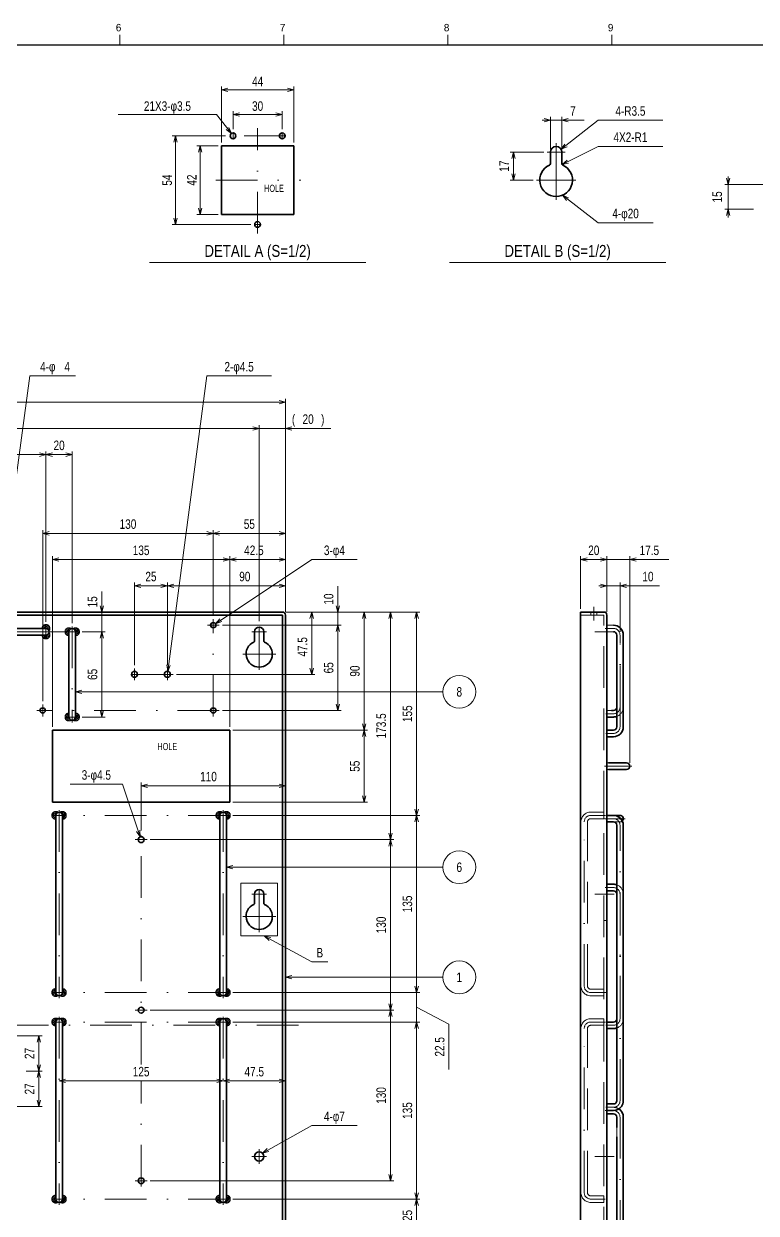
# Model space of a CAD drawing. Header units: millimetres. Extents: x 10 to 832, y 7 to 590.
# Drawn here: x 306.2 to 529.5, y 227.7 to 590.4 of the extents above; entities that cross this region are included whole.
import ezdxf
from ezdxf.enums import TextEntityAlignment as Align

# ---------------------------------------------------------------- set-up
doc = ezdxf.new("R2010")
doc.units = ezdxf.units.MM
for name, pattern in [('DASHDOT', [25.3, 12.7, -6.3, 0, -6.3]), ('DASHED', [19, 12.7, -6.3]), ('DIVIDE', [31.6, 12.7, -6.3, 0, -6.3, 0, -6.3])]:
    doc.linetypes.add(name, pattern=pattern)
for name, color, linetype in [('GR1_02', 7, 'Continuous'), ('GR1_03', 7, 'Continuous'), ('GR1_04', 7, 'Continuous'), ('GR1_13', 7, 'Continuous'), ('GR1_15', 7, 'Continuous'), ('GR1_16', 7, 'Continuous'), ('GR2_01', 7, 'Continuous'), ('図面枠B6M', 7, 'Continuous')]:
    doc.layers.add(name, color=color, linetype=linetype)
doc.styles.add('HG丸ｺﾞｼｯｸM-PRO', font='')
doc.styles.get('HG丸ｺﾞｼｯｸM-PRO').set_extended_font_data('HG丸ｺﾞｼｯｸM-PRO')
pattern_1 = [(45, (0, 0), (-0.2828427, 0.2828427), [])]

# ---------------------------------------------------------------- blocks, each defined once
blk = doc.blocks.new('BLKF023')
at = {"layer": '図面枠B6M', "color": 2, "linetype": 'Continuous', "lineweight": 25}
blk.add_line((35.5, 584), (831.5, 584), dxfattribs=at)
at = {"layer": '図面枠B6M', "color": 4, "linetype": 'Continuous', "lineweight": 13}
for p, q in [((335.5, 587), (335.5, 584)), ((385.5, 587), (385.5, 584)), ((435.5, 587), (435.5, 584)), ((485.5, 587), (485.5, 584))]:
    blk.add_line(p, q, dxfattribs=at)
at = {"layer": '図面枠B6M', "color": 4, "linetype": 'Continuous', "lineweight": 13, "style": 'HG丸ｺﾞｼｯｸM-PRO', "width": 1.003994}
for s, p in [('6', (334.29, 587.45)), ('7', (384.29, 587.45)), ('8', (434.29, 587.45)), ('9', (484.29, 587.45))]:
    blk.add_text(s, height=2.25, dxfattribs=at).set_placement(p, align=Align.BOTTOM_LEFT)
blk = doc.blocks.new('BLKF029')
at = {"layer": 'GR2_01', "color": 4, "linetype": 'DASHDOT', "lineweight": 13}
for p, q in [((377.52, 526.48), (377.52, 558.58)), ((386.08, 556.25), (368.7, 556.25)), ((370.02, 557.31), (370.02, 555.18)), ((385.02, 557.31), (385.02, 555.18)), ((364.83, 542.75), (390.66, 542.75)), ((378.58, 529.25), (376.45, 529.25))]:
    blk.add_line(p, q, dxfattribs=at)
at = {"layer": 'GR2_01', "color": 3, "linetype": 'Continuous', "lineweight": 35}
for p, q in [((366.52, 553.25), (388.52, 553.25)), ((366.52, 532.25), (366.52, 553.25)), ((388.52, 553.25), (388.52, 532.25)), ((388.52, 532.25), (366.52, 532.25))]:
    blk.add_line(p, q, dxfattribs=at)
for centre in [(370.02, 556.25), (385.02, 556.25), (377.52, 529.25)]:
    blk.add_circle(centre, 0.875, dxfattribs=at)
blk = doc.blocks.new('FXTIP_ARROW_S')
at = {"color": 0, "linetype": 'Continuous', "lineweight": -2}
for q in [(-1, 0), (-0.97, 0.26), (-0.97, -0.26)]:
    blk.add_line((0, 0), q, dxfattribs=at)
blk = doc.blocks.new('FXTIP_ARROW_E')
at = {"color": 0, "linetype": 'Continuous', "lineweight": -2}
for q in [(-1, 0), (-0.97, 0.26), (-0.97, -0.26)]:
    blk.add_line((0, 0), q, dxfattribs=at)
blk = doc.blocks.new('BLKF100')
at = {"layer": 'GR1_02', "color": 3, "linetype": 'Continuous', "lineweight": 35}
for p, q in [((174, 159.96), (174, 410.12)), ((174.92, 411.04), (385.08, 411.04)), ((174.92, 159.96), (174.92, 410.12)), ((385.08, 410.12), (174.92, 410.12)), ((385.08, 410.12), (385.08, 159.96)), ((386, 159.96), (386, 410.12)), ((385.08, 159.96), (174.92, 159.96)), ((174.92, 159.04), (385.08, 159.04))]:
    blk.add_line(p, q, dxfattribs=at)
at = {"layer": 'GR1_02', "color": 4, "linetype": 'DASHDOT', "lineweight": 13}
for p, q in [((182, 242.84), (182, 247.24)), ((378, 242.84), (378, 247.24)), ((184.2, 245.04), (179.8, 245.04)), ((380.2, 245.04), (375.8, 245.04)), ((182, 162.84), (182, 167.24)), ((378, 162.84), (378, 167.24)), ((184.2, 165.04), (179.8, 165.04)), ((380.2, 165.04), (375.8, 165.04))]:
    blk.add_line(p, q, dxfattribs=at)
at = {"layer": 'GR1_02', "color": 3, "linetype": 'Continuous', "lineweight": 35}
for centre in [(182, 245.04), (378, 245.04), (182, 165.04), (378, 165.04)]:
    blk.add_circle(centre, 1.4, dxfattribs=at)
for centre, start, end in [((174.92, 410.12), 90, 180), ((385.08, 410.12), 0, 90), ((174.92, 159.96), 180, 270), ((385.08, 159.96), 270, 0)]:
    blk.add_arc(centre, 0.92, start, end, dxfattribs=at)
blk = doc.blocks.new('BLKF102')
at = {"layer": 'GR1_02', "color": 3, "linetype": 'Continuous', "lineweight": 35}
for p, q in [((476, 159.04), (476, 411.04)), ((476, 411.04), (483.08, 411.04)), ((484, 410.12), (484, 159.96)), ((476, 159.04), (483.08, 159.04))]:
    blk.add_line(p, q, dxfattribs=at)
at = {"layer": 'GR1_02', "color": 4, "linetype": 'DASHED', "lineweight": 13}
for p, q in [((476, 410.12), (483.08, 410.12)), ((483.08, 159.96), (483.08, 410.12)), ((483.08, 317.04), (484, 317.04)), ((483.08, 295.04), (484, 295.04)), ((476, 159.96), (483.08, 159.96))]:
    blk.add_line(p, q, dxfattribs=at)
at = {"layer": 'GR1_02', "color": 4, "linetype": 'DASHDOT', "lineweight": 13}
for p, q in [((486.2, 405.04), (480.28, 405.04)), ((486.2, 325.04), (480.28, 325.04)), ((486.2, 245.04), (480.28, 245.04)), ((486.2, 165.04), (480.28, 165.04))]:
    blk.add_line(p, q, dxfattribs=at)
at = {"layer": 'GR1_02', "color": 3, "linetype": 'Continuous', "lineweight": 35}
for centre, start, end in [((483.08, 410.12), 0, 90), ((483.08, 159.96), 270, 0)]:
    blk.add_arc(centre, 0.92, start, end, dxfattribs=at)
blk = doc.blocks.new('BLKF129')
at = {"layer": 'GR1_04', "color": 4, "linetype": 'DASHED', "lineweight": 13}
for p, q in [((484, 365.04), (484.44, 365.04)), ((484.44, 363.04), (484, 363.04))]:
    blk.add_line(p, q, dxfattribs=at)
at = {"layer": 'GR1_04', "color": 3, "linetype": 'Continuous', "lineweight": 35}
for p, q in [((484.44, 365.04), (490, 365.04)), ((490, 363.04), (484.44, 363.04))]:
    blk.add_line(p, q, dxfattribs=at)
blk.add_arc((490, 364.04), 1, 270, 90, dxfattribs=at)
blk = doc.blocks.new('BLKF128')
at = {"layer": 'GR1_04', "color": 4, "linetype": 'DASHDOT', "lineweight": 13}
blk.add_line((491.6, 364.04), (483.28, 364.04), dxfattribs=at)
at = {"layer": 'GR1_04', "color": 4, "linetype": 'DASHED', "lineweight": 13}
blk.add_line((484, 365.04), (484, 363.04), dxfattribs=at)
at = {"layer": 'GR1_04', "color": 3, "linetype": 'Continuous', "lineweight": 35}
blk.add_blockref('BLKF129', (0, 0), dxfattribs=at)
blk = doc.blocks.new('BLKF144')
at = {"layer": 'GR1_04', "color": 4, "linetype": 'DASHED', "lineweight": 13}
for p, q in [((484, 407.04), (486, 407.04)), ((484, 405.04), (484, 407.04)), ((484, 405.04), (486, 405.04)), ((487, 385.21), (487, 388.04))]:
    blk.add_line(p, q, dxfattribs=at)
at = {"layer": 'GR1_04', "color": 4, "linetype": 'DASHDOT', "lineweight": 13}
for p, q in [((486, 406.04), (483.5, 406.04)), ((488, 376.04), (488, 404.04)), ((486, 374.04), (483.64, 374.04))]:
    blk.add_line(p, q, dxfattribs=at)
at = {"layer": 'GR1_04', "color": 3, "linetype": 'Continuous', "lineweight": 35}
for p, q in [((487, 388.04), (487, 404.04)), ((489, 404.04), (489, 376.04)), ((487, 376.04), (487, 385.21)), ((484, 375.04), (486, 375.04)), ((484, 373.04), (484, 375.04)), ((486, 373.04), (484, 373.04))]:
    blk.add_line(p, q, dxfattribs=at)
for centre, radius, start, end in [((486, 404.04), 3, 360, 90), ((486, 404.04), 1, 360, 90), ((486, 376.04), 3, 270, 360), ((486, 376.04), 1, 270, 360)]:
    blk.add_arc(centre, radius, start, end, dxfattribs=at)
at = {"layer": 'GR1_04', "color": 4, "linetype": 'DASHDOT', "lineweight": 13}
for centre, start, end in [((486, 404.04), 360, 90), ((486, 376.04), 270, 360)]:
    blk.add_arc(centre, 2, start, end, dxfattribs=at)
blk = doc.blocks.new('BLKF145')
at = {"layer": 'GR1_02', "color": 4, "linetype": 'DASHDOT', "lineweight": 13}
for p, q in [((378, 313.41), (378, 327.24)), ((380.2, 325.04), (375.8, 325.04)), ((373.05, 318.24), (383.08, 318.24))]:
    blk.add_line(p, q, dxfattribs=at)
at = {"layer": 'GR1_02', "color": 3, "linetype": 'Continuous', "lineweight": 35}
for p, q in [((376.6, 325.04), (376.6, 322.25)), ((379.4, 325.04), (379.4, 322.25))]:
    blk.add_line(p, q, dxfattribs=at)
for centre, radius, start, end in [((378, 325.04), 1.4, 0, 180), ((378, 318.24), 4, 114.1477, 65.8523), ((376.2, 322.25), 0.4, 294.1477, 0), ((379.8, 322.25), 0.4, 180, 245.8523)]:
    blk.add_arc(centre, radius, start, end, dxfattribs=at)
blk = doc.blocks.new('BLKF146')
at = {"layer": 'GR1_02', "color": 4, "linetype": 'DASHDOT', "lineweight": 13}
for p, q in [((378, 393.41), (378, 407.24)), ((380.2, 405.04), (375.8, 405.04)), ((373.05, 398.24), (383.08, 398.24))]:
    blk.add_line(p, q, dxfattribs=at)
at = {"layer": 'GR1_02', "color": 3, "linetype": 'Continuous', "lineweight": 35}
for p, q in [((376.6, 405.04), (376.6, 402.25)), ((379.4, 405.04), (379.4, 402.25))]:
    blk.add_line(p, q, dxfattribs=at)
for centre, radius, start, end in [((378, 405.04), 1.4, 0, 180), ((378, 398.24), 4, 114.1477, 65.8523), ((376.2, 402.25), 0.4, 294.1477, 0), ((379.8, 402.25), 0.4, 180, 245.8523)]:
    blk.add_arc(centre, radius, start, end, dxfattribs=at)
blk = doc.blocks.new('BLKF149')
at = {"layer": 'GR1_02', "color": 3, "linetype": 'Continuous', "lineweight": 35}
for p, q in [((369, 375.04), (315, 375.04)), ((315, 375.04), (315, 353.04)), ((369, 353.04), (369, 375.04)), ((369, 353.04), (315, 353.04))]:
    blk.add_line(p, q, dxfattribs=at)
blk = doc.blocks.new('BLKF150')
at = {"layer": 'GR1_04', "color": 3, "linetype": 'Continuous', "lineweight": 35}
for p, q in [((313, 406.04), (259, 406.04)), ((259, 404.04), (313, 404.04))]:
    blk.add_line(p, q, dxfattribs=at)
for centre, start, end in [((259, 405.04), 90, 270), ((313, 405.04), 270, 90)]:
    blk.add_arc(centre, 1, start, end, dxfattribs=at)
blk = doc.blocks.new('BLKF151')
at = {"layer": 'GR1_04', "color": 3, "linetype": 'Continuous', "lineweight": 35}
for p, q in [((316, 295.04), (316, 349.04)), ((318, 349.04), (318, 295.04))]:
    blk.add_line(p, q, dxfattribs=at)
for centre, start, end in [((317, 349.04), 0, 180), ((317, 295.04), 180, 0)]:
    blk.add_arc(centre, 1, start, end, dxfattribs=at)
blk = doc.blocks.new('BLKF152')
at = {"layer": 'GR1_04', "color": 3, "linetype": 'Continuous', "lineweight": 35}
for p, q in [((366, 295.04), (366, 349.04)), ((368, 349.04), (368, 295.04))]:
    blk.add_line(p, q, dxfattribs=at)
for centre, start, end in [((367, 349.04), 0, 180), ((367, 295.04), 180, 0)]:
    blk.add_arc(centre, 1, start, end, dxfattribs=at)
blk = doc.blocks.new('BLKF153')
at = {"layer": 'GR1_04', "color": 3, "linetype": 'Continuous', "lineweight": 35}
for p, q in [((316, 232.04), (316, 286.04)), ((318, 286.04), (318, 232.04))]:
    blk.add_line(p, q, dxfattribs=at)
for centre, start, end in [((317, 286.04), 0, 180), ((317, 232.04), 180, 0)]:
    blk.add_arc(centre, 1, start, end, dxfattribs=at)
blk = doc.blocks.new('BLKF154')
at = {"layer": 'GR1_04', "color": 3, "linetype": 'Continuous', "lineweight": 35}
for p, q in [((366, 232.04), (366, 286.04)), ((368, 286.04), (368, 232.04))]:
    blk.add_line(p, q, dxfattribs=at)
for centre, start, end in [((367, 286.04), 0, 180), ((367, 232.04), 180, 0)]:
    blk.add_arc(centre, 1, start, end, dxfattribs=at)
blk = doc.blocks.new('BLKF157')
at = {"layer": 'GR1_04', "color": 3, "linetype": 'Continuous', "lineweight": 35}
for p, q in [((320, 379.04), (320, 405.04)), ((322, 405.04), (322, 379.04))]:
    blk.add_line(p, q, dxfattribs=at)
for centre, start, end in [((321, 405.04), 0, 180), ((321, 379.04), 180, 0)]:
    blk.add_arc(centre, 1, start, end, dxfattribs=at)
blk = doc.blocks.new('BLKF190')
at = {"layer": 'GR1_04', "color": 3, "linetype": 'Continuous', "lineweight": 35}
for p, q in [((484, 349.04), (486, 349.04)), ((484, 347.04), (484, 349.04)), ((484, 347.04), (486, 347.04)), ((487, 262.04), (487, 346.04)), ((489, 346.04), (489, 262.04)), ((484, 259.04), (484, 261.04)), ((484, 261.04), (486, 261.04)), ((486, 259.04), (484, 259.04))]:
    blk.add_line(p, q, dxfattribs=at)
at = {"layer": 'GR1_04', "color": 4, "linetype": 'DASHDOT', "lineweight": 13}
for p, q in [((486, 348.04), (483.5, 348.04)), ((488, 262.04), (488, 346.04)), ((486, 260.04), (483.64, 260.04))]:
    blk.add_line(p, q, dxfattribs=at)
at = {"layer": 'GR1_04', "color": 3, "linetype": 'Continuous', "lineweight": 35}
for centre, radius, start, end in [((486, 346.04), 3, 360, 90), ((486, 346.04), 1, 360, 90), ((486, 262.04), 1, 270, 360), ((486, 262.04), 3, 324.4229, 360), ((486, 262.04), 3, 270, 324.4229)]:
    blk.add_arc(centre, radius, start, end, dxfattribs=at)
at = {"layer": 'GR1_04', "color": 4, "linetype": 'DASHDOT', "lineweight": 13}
for centre, start, end in [((486, 346.04), 360, 90), ((486, 262.04), 270, 360)]:
    blk.add_arc(centre, 2, start, end, dxfattribs=at)
blk = doc.blocks.new('BLKF191')
at = {"layer": 'GR1_04', "color": 4, "linetype": 'DASHED', "lineweight": 13}
for p, q in [((483.08, 287.04), (479.08, 287.04)), ((483.08, 285.04), (483.08, 287.04)), ((476.08, 284.04), (476.08, 234.04)), ((478.08, 234.04), (478.08, 284.04)), ((483.08, 285.04), (479.08, 285.04)), ((483.08, 233.04), (479.08, 233.04)), ((483.08, 231.04), (483.08, 233.04)), ((479.08, 231.04), (483.08, 231.04))]:
    blk.add_line(p, q, dxfattribs=at)
at = {"layer": 'GR1_04', "color": 4, "linetype": 'DASHDOT', "lineweight": 13}
for p, q in [((477.08, 234.04), (477.08, 284.04)), ((479.08, 286.04), (483.58, 286.04)), ((479.08, 232.04), (483.44, 232.04))]:
    blk.add_line(p, q, dxfattribs=at)
at = {"layer": 'GR1_04', "color": 4, "linetype": 'DASHED', "lineweight": 13}
for centre, radius, start, end in [((479.08, 284.04), 3, 90, 180), ((479.08, 284.04), 1, 90, 180), ((479.08, 234.04), 3, 180, 270), ((479.08, 234.04), 1, 180, 270)]:
    blk.add_arc(centre, radius, start, end, dxfattribs=at)
at = {"layer": 'GR1_04', "color": 4, "linetype": 'DASHDOT', "lineweight": 13}
for centre, start, end in [((479.08, 284.04), 90, 180), ((479.08, 234.04), 180, 270)]:
    blk.add_arc(centre, 2, start, end, dxfattribs=at)
blk = doc.blocks.new('BLKF192')
at = {"layer": 'GR1_04', "color": 4, "linetype": 'DASHED', "lineweight": 13}
for p, q in [((483.08, 350.04), (479.08, 350.04)), ((483.08, 348.04), (483.08, 350.04)), ((476.08, 347.04), (476.08, 297.04)), ((478.08, 297.04), (478.08, 347.04)), ((483.08, 348.04), (479.08, 348.04)), ((483.08, 296.04), (479.08, 296.04)), ((479.08, 294.04), (483.08, 294.04)), ((483.08, 294.04), (483.08, 296.04))]:
    blk.add_line(p, q, dxfattribs=at)
at = {"layer": 'GR1_04', "color": 4, "linetype": 'DASHDOT', "lineweight": 13}
for p, q in [((479.08, 349.04), (483.58, 349.04)), ((477.08, 297.04), (477.08, 347.04)), ((479.08, 295.04), (483.44, 295.04))]:
    blk.add_line(p, q, dxfattribs=at)
at = {"layer": 'GR1_04', "color": 4, "linetype": 'DASHED', "lineweight": 13}
for centre, radius, start, end in [((479.08, 347.04), 3, 90, 180), ((479.08, 347.04), 1, 90, 180), ((479.08, 297.04), 3, 180, 270), ((479.08, 297.04), 1, 180, 270)]:
    blk.add_arc(centre, radius, start, end, dxfattribs=at)
at = {"layer": 'GR1_04', "color": 4, "linetype": 'DASHDOT', "lineweight": 13}
for centre, start, end in [((479.08, 347.04), 90, 180), ((479.08, 297.04), 180, 270)]:
    blk.add_arc(centre, 2, start, end, dxfattribs=at)
blk = doc.blocks.new('BLKF193')
at = {"layer": 'GR1_04', "color": 4, "linetype": 'DASHDOT', "lineweight": 13}
for p, q in [((486, 327.04), (483.5, 327.04)), ((488, 287.04), (488, 325.04)), ((486, 285.04), (483.64, 285.04))]:
    blk.add_line(p, q, dxfattribs=at)
at = {"layer": 'GR1_04', "color": 3, "linetype": 'Continuous', "lineweight": 35}
for p, q in [((484, 328.04), (486, 328.04)), ((484, 326.04), (484, 328.04)), ((484, 326.04), (486, 326.04)), ((487, 287.04), (487, 325.04)), ((489, 325.04), (489, 287.04)), ((484, 284.04), (484, 286.04)), ((484, 286.04), (486, 286.04)), ((486, 284.04), (484, 284.04))]:
    blk.add_line(p, q, dxfattribs=at)
for centre, radius, start, end in [((486, 325.04), 3, 70.5288, 90), ((486, 325.04), 1, 360, 90), ((486, 287.04), 1, 270, 360), ((486, 287.04), 3, 270, 289.4712)]:
    blk.add_arc(centre, radius, start, end, dxfattribs=at)
at = {"layer": 'GR1_04', "color": 4, "linetype": 'DASHDOT', "lineweight": 13}
for centre, start, end in [((486, 325.04), 360, 90), ((486, 287.04), 270, 360)]:
    blk.add_arc(centre, 2, start, end, dxfattribs=at)
at = {"layer": 'GR1_04', "color": 4, "linetype": 'DASHED', "lineweight": 13}
for centre, start, end in [((486, 325.04), 360, 70.5288), ((486, 287.04), 289.4712, 360)]:
    blk.add_arc(centre, 3, start, end, dxfattribs=at)
blk = doc.blocks.new('BLKF194')
at = {"layer": 'GR1_04', "color": 4, "linetype": 'DASHDOT', "lineweight": 13}
for p, q in [((486, 259.04), (483.5, 259.04)), ((488, 219.04), (488, 257.04)), ((486, 217.04), (483.64, 217.04))]:
    blk.add_line(p, q, dxfattribs=at)
at = {"layer": 'GR1_04', "color": 4, "linetype": 'DASHED', "lineweight": 13}
for p, q in [((484, 260.04), (486, 260.04)), ((487, 251.04), (487, 253.87))]:
    blk.add_line(p, q, dxfattribs=at)
at = {"layer": 'GR1_04', "color": 3, "linetype": 'Continuous', "lineweight": 35}
for p, q in [((484, 258.04), (484, 260.04)), ((484, 258.04), (486, 258.04)), ((487, 253.87), (487, 257.04)), ((489, 257.04), (489, 219.04)), ((487, 219.04), (487, 251.04)), ((484, 216.04), (484, 218.04)), ((484, 218.04), (486, 218.04)), ((486, 216.04), (484, 216.04))]:
    blk.add_line(p, q, dxfattribs=at)
at = {"layer": 'GR1_04', "color": 4, "linetype": 'DASHED', "lineweight": 13}
blk.add_arc((486, 257.04), 3, 56.4427, 90, dxfattribs=at)
at = {"layer": 'GR1_04', "color": 4, "linetype": 'DASHDOT', "lineweight": 13}
for centre, start, end in [((486, 257.04), 360, 90), ((486, 219.04), 270, 360)]:
    blk.add_arc(centre, 2, start, end, dxfattribs=at)
at = {"layer": 'GR1_04', "color": 3, "linetype": 'Continuous', "lineweight": 35}
for centre, radius, start, end in [((486, 257.04), 1, 360, 90), ((486, 257.04), 3, 360, 56.4427), ((486, 219.04), 1, 270, 360), ((486, 219.04), 3, 270, 289.4712)]:
    blk.add_arc(centre, radius, start, end, dxfattribs=at)
at = {"layer": 'GR1_04', "color": 4, "linetype": 'Continuous', "lineweight": 35}
blk.add_arc((486, 219.04), 3, 289.4712, 360, dxfattribs=at)
blk = doc.blocks.new('BLKF197')
at = {"layer": 'GR1_04', "color": 3, "linetype": 'Continuous', "lineweight": 35}
for p, q in [((484, 349.04), (488, 349.04)), ((486, 347.04), (484, 347.04))]:
    blk.add_line(p, q, dxfattribs=at)
at = {"layer": 'GR1_04', "color": 4, "linetype": 'DASHED', "lineweight": 13}
blk.add_line((488, 347.04), (486, 347.04), dxfattribs=at)
at = {"layer": 'GR1_04', "color": 3, "linetype": 'Continuous', "lineweight": 35}
blk.add_arc((488, 348.04), 1, 315.0001, 90, dxfattribs=at)
at = {"layer": 'GR1_04', "color": 4, "linetype": 'DASHED', "lineweight": 13}
blk.add_arc((488, 348.04), 1, 270, 315.0001, dxfattribs=at)
blk = doc.blocks.new('BLKF196')
at = {"layer": 'GR1_04', "color": 4, "linetype": 'DASHED', "lineweight": 13}
blk.add_line((484, 349.04), (484, 347.04), dxfattribs=at)
at = {"layer": 'GR1_04', "color": 4, "linetype": 'DASHDOT', "lineweight": 13}
blk.add_line((489.6, 348.04), (483.28, 348.04), dxfattribs=at)
at = {"layer": 'GR1_04', "color": 3, "linetype": 'Continuous', "lineweight": 35}
blk.add_blockref('BLKF197', (0, 0), dxfattribs=at)
blk = doc.blocks.new('BLKF198')
at = {"layer": 'GR1_04', "color": 4, "linetype": 'DASHED', "lineweight": 13}
for p, q in [((484, 407.04), (486, 407.04)), ((484, 405.04), (484, 407.04)), ((484, 405.04), (486, 405.04)), ((484, 381.04), (485.44, 381.04))]:
    blk.add_line(p, q, dxfattribs=at)
at = {"layer": 'GR1_04', "color": 4, "linetype": 'DASHDOT', "lineweight": 13}
for p, q in [((486, 406.04), (483.5, 406.04)), ((488, 382.04), (488, 404.04)), ((486, 380.04), (483.64, 380.04))]:
    blk.add_line(p, q, dxfattribs=at)
at = {"layer": 'GR1_04', "color": 3, "linetype": 'Continuous', "lineweight": 35}
for p, q in [((487, 382.04), (487, 404.04)), ((489, 404.04), (489, 382.04)), ((484, 379.04), (484, 381.04)), ((485.44, 381.04), (486, 381.04)), ((486, 379.04), (484, 379.04))]:
    blk.add_line(p, q, dxfattribs=at)
for centre, radius, start, end in [((486, 404.04), 3, 360, 90), ((486, 404.04), 1, 360, 90), ((486, 382.04), 1, 270, 360), ((486, 382.04), 3, 270, 289.4712)]:
    blk.add_arc(centre, radius, start, end, dxfattribs=at)
at = {"layer": 'GR1_04', "color": 4, "linetype": 'DASHDOT', "lineweight": 13}
for centre, start, end in [((486, 404.04), 360, 90), ((486, 382.04), 270, 360)]:
    blk.add_arc(centre, 2, start, end, dxfattribs=at)
at = {"layer": 'GR1_04', "color": 4, "linetype": 'DASHED', "lineweight": 13}
blk.add_arc((486, 382.04), 3, 289.4712, 360, dxfattribs=at)

msp = doc.modelspace()

# ---------------------------------------------------------------- hatches: boundary and pattern name
at = {"layer": 'GR1_13', "linetype": 'DIVIDE', "lineweight": 13}
h = msp.add_hatch(dxfattribs=at)
h.set_pattern_fill('_USER', color=4, scale=0.4, angle=45, style=0, pattern_type=0)
h.set_pattern_definition(pattern_1)
edge = h.paths.add_edge_path(flags=0)
edge.add_arc((313, 406.04), 1.2, 323.1301, 540)
edge.add_line((311.8, 406.04), (313, 406.04))
edge.add_arc((313, 405.04), 1, 16.2602, 90, ccw=False)
edge = h.paths.add_edge_path(flags=0)
edge.add_arc((313, 404.04), 1.2, -180, 36.8699, ccw=False)
edge.add_line((311.8, 404.04), (313, 404.04))
edge.add_arc((313, 405.04), 1, 270, 343.7398)
h = msp.add_hatch(dxfattribs=at)
h.set_pattern_fill('_USER', color=4, scale=0.4, angle=45, style=0, pattern_type=0)
h.set_pattern_definition(pattern_1)
edge = h.paths.add_edge_path(flags=0)
edge.add_arc((320, 405.04), 1.2, 53.1301, 270)
edge.add_line((320, 403.84), (320, 405.04))
edge.add_arc((321, 405.04), 1, 106.2602, 180, ccw=False)
edge = h.paths.add_edge_path(flags=0)
edge.add_arc((322, 405.04), 1.2, -90, 126.8699, ccw=False)
edge.add_line((322, 403.84), (322, 405.04))
edge.add_arc((321, 405.04), 1, 360, 433.7398)
h = msp.add_hatch(dxfattribs=at)
h.set_pattern_fill('_USER', color=4, scale=0.4, angle=45, style=0, pattern_type=0)
h.set_pattern_definition(pattern_1)
edge = h.paths.add_edge_path(flags=0)
edge.add_arc((322, 379.04), 1.2, 233.1301, 450)
edge.add_line((322, 380.24), (322, 379.04))
edge.add_arc((321, 379.04), 1, -73.7398, 0, ccw=False)
edge = h.paths.add_edge_path(flags=0)
edge.add_arc((320, 379.04), 1.2, 90, 306.8699, ccw=False)
edge.add_line((320, 380.24), (320, 379.04))
edge.add_arc((321, 379.04), 1, 180, 253.7398)
h = msp.add_hatch(dxfattribs=at)
h.set_pattern_fill('_USER', color=4, scale=0.4, angle=45, style=0, pattern_type=0)
h.set_pattern_definition(pattern_1)
edge = h.paths.add_edge_path(flags=0)
edge.add_arc((316, 349.04), 1.2, 53.1301, 270)
edge.add_line((316, 347.84), (316, 349.04))
edge.add_arc((317, 349.04), 1, 106.2602, 180, ccw=False)
edge = h.paths.add_edge_path(flags=0)
edge.add_arc((318, 349.04), 1.2, -90, 126.8699, ccw=False)
edge.add_line((318, 347.84), (318, 349.04))
edge.add_arc((317, 349.04), 1, 360, 433.7398)
h = msp.add_hatch(dxfattribs=at)
h.set_pattern_fill('_USER', color=4, scale=0.4, angle=45, style=0, pattern_type=0)
h.set_pattern_definition(pattern_1)
edge = h.paths.add_edge_path(flags=0)
edge.add_arc((366, 349.04), 1.2, 53.1301, 270)
edge.add_line((366, 347.84), (366, 349.04))
edge.add_arc((367, 349.04), 1, 106.2602, 180, ccw=False)
edge = h.paths.add_edge_path(flags=0)
edge.add_arc((368, 349.04), 1.2, -90, 126.8699, ccw=False)
edge.add_line((368, 347.84), (368, 349.04))
edge.add_arc((367, 349.04), 1, 360, 433.7398)
h = msp.add_hatch(dxfattribs=at)
h.set_pattern_fill('_USER', color=4, scale=0.4, angle=45, style=0, pattern_type=0)
h.set_pattern_definition(pattern_1)
edge = h.paths.add_edge_path(flags=0)
edge.add_arc((318, 295.04), 1.2, 233.1301, 450)
edge.add_line((318, 296.24), (318, 295.04))
edge.add_arc((317, 295.04), 1, -73.7398, 0, ccw=False)
edge = h.paths.add_edge_path(flags=0)
edge.add_arc((316, 295.04), 1.2, 90, 306.8699, ccw=False)
edge.add_line((316, 296.24), (316, 295.04))
edge.add_arc((317, 295.04), 1, 180, 253.7398)
h = msp.add_hatch(dxfattribs=at)
h.set_pattern_fill('_USER', color=4, scale=0.4, angle=45, style=0, pattern_type=0)
h.set_pattern_definition(pattern_1)
edge = h.paths.add_edge_path(flags=0)
edge.add_arc((368, 295.04), 1.2, 233.1301, 450)
edge.add_line((368, 296.24), (368, 295.04))
edge.add_arc((367, 295.04), 1, -73.7398, 0, ccw=False)
edge = h.paths.add_edge_path(flags=0)
edge.add_arc((366, 295.04), 1.2, 90, 306.8699, ccw=False)
edge.add_line((366, 296.24), (366, 295.04))
edge.add_arc((367, 295.04), 1, 180, 253.7398)
h = msp.add_hatch(dxfattribs=at)
h.set_pattern_fill('_USER', color=4, scale=0.4, angle=45, style=0, pattern_type=0)
h.set_pattern_definition(pattern_1)
edge = h.paths.add_edge_path(flags=0)
edge.add_arc((316, 286.04), 1.2, 53.1301, 270)
edge.add_line((316, 284.84), (316, 286.04))
edge.add_arc((317, 286.04), 1, 106.2602, 180, ccw=False)
edge = h.paths.add_edge_path(flags=0)
edge.add_arc((318, 286.04), 1.2, -90, 126.8699, ccw=False)
edge.add_line((318, 284.84), (318, 286.04))
edge.add_arc((317, 286.04), 1, 360, 433.7398)
h = msp.add_hatch(dxfattribs=at)
h.set_pattern_fill('_USER', color=4, scale=0.4, angle=45, style=0, pattern_type=0)
h.set_pattern_definition(pattern_1)
edge = h.paths.add_edge_path(flags=0)
edge.add_arc((366, 286.04), 1.2, 53.1301, 270)
edge.add_line((366, 284.84), (366, 286.04))
edge.add_arc((367, 286.04), 1, 106.2602, 180, ccw=False)
edge = h.paths.add_edge_path(flags=0)
edge.add_arc((368, 286.04), 1.2, -90, 126.8699, ccw=False)
edge.add_line((368, 284.84), (368, 286.04))
edge.add_arc((367, 286.04), 1, 360, 433.7398)
h = msp.add_hatch(dxfattribs=at)
h.set_pattern_fill('_USER', color=4, scale=0.4, angle=45, style=0, pattern_type=0)
h.set_pattern_definition(pattern_1)
edge = h.paths.add_edge_path(flags=0)
edge.add_arc((318, 232.04), 1.2, 233.1301, 450)
edge.add_line((318, 233.24), (318, 232.04))
edge.add_arc((317, 232.04), 1, -73.7398, 0, ccw=False)
edge = h.paths.add_edge_path(flags=0)
edge.add_arc((316, 232.04), 1.2, 90, 306.8699, ccw=False)
edge.add_line((316, 233.24), (316, 232.04))
edge.add_arc((317, 232.04), 1, 180, 253.7398)
h = msp.add_hatch(dxfattribs=at)
h.set_pattern_fill('_USER', color=4, scale=0.4, angle=45, style=0, pattern_type=0)
h.set_pattern_definition(pattern_1)
edge = h.paths.add_edge_path(flags=0)
edge.add_arc((368, 232.04), 1.2, 233.1301, 450)
edge.add_line((368, 233.24), (368, 232.04))
edge.add_arc((367, 232.04), 1, -73.7398, 0, ccw=False)
edge = h.paths.add_edge_path(flags=0)
edge.add_arc((366, 232.04), 1.2, 90, 306.8699, ccw=False)
edge.add_line((366, 233.24), (366, 232.04))
edge.add_arc((367, 232.04), 1, 180, 253.7398)

# ---------------------------------------------------------------- linework, layer by layer
at = {"layer": 'GR1_02', "color": 4, "linetype": 'DASHED', "lineweight": 13}
for p, q in [((479.1, 411.04), (479.1, 410.12)), ((480.9, 411.04), (480.9, 410.12))]:
    msp.add_line(p, q, dxfattribs=at)
at = {"layer": 'GR1_02', "color": 4, "linetype": 'DASHDOT', "lineweight": 13}
for p, q in [((480, 408.5), (480, 412.66)), ((365.8, 407.04), (362.2, 407.04)), ((364, 379.24), (364, 408.84)), ((351.8, 392.04), (338.2, 392.04)), ((340, 390.24), (340, 393.84)), ((350, 390.24), (350, 393.84)), ((365.8, 381.04), (310.2, 381.04)), ((312, 379.24), (312, 382.84)), ((343.8, 341.64), (340.2, 341.64)), ((342, 273.08), (342, 343.44)), ((343.8, 289.64), (340.2, 289.64)), ((390, 285.04), (170, 285.04)), ((390, 285.04), (170, 285.04)), ((342, 235.84), (342, 268.08)), ((343.8, 237.64), (340.2, 237.64))]:
    msp.add_line(p, q, dxfattribs=at)
at = {"layer": 'GR1_02', "color": 3, "linetype": 'Continuous', "lineweight": 35}
for centre, radius in [((364, 407.04), 0.8), ((340, 392.04), 0.9), ((350, 392.04), 0.9), ((312, 381.04), 0.8), ((364, 381.04), 0.8), ((342, 341.64), 0.9), ((342, 289.64), 0.9), ((342, 237.64), 0.9)]:
    msp.add_circle(centre, radius, dxfattribs=at)
at = {"layer": 'GR1_03', "color": 4, "linetype": 'DASHED', "lineweight": 13}
msp.add_line((484, 340.02), (484, 340.45), dxfattribs=at)
at = {"layer": 'GR1_04', "color": 4, "linetype": 'DASHDOT', "lineweight": 13}
for p, q in [((313, 403.04), (313, 407.04)), ((321, 406.64), (321, 377.34)), ((314.7, 405.04), (257.3, 405.04)), ((323, 405.04), (319, 405.04)), ((323, 379.04), (319, 379.04)), ((319, 349.04), (315, 349.04)), ((317, 350.64), (317, 293.34)), ((369, 349.04), (365, 349.04)), ((367, 350.64), (367, 293.34)), ((319, 295.04), (315, 295.04)), ((369, 295.04), (365, 295.04)), ((317, 287.64), (317, 230.34)), ((367, 287.64), (367, 230.34)), ((319, 286.04), (315, 286.04)), ((369, 286.04), (365, 286.04)), ((319, 232.04), (315, 232.04)), ((369, 232.04), (365, 232.04))]:
    msp.add_line(p, q, dxfattribs=at)
at = {"layer": 'GR1_13', "color": 4, "linetype": 'DIVIDE', "lineweight": 13}
for centre, start, end in [((313, 406.04), 323.1301, 180), ((320, 405.04), 53.1301, 270), ((322, 405.04), 270, 126.8699), ((313, 404.04), 180, 36.8699), ((320, 379.04), 90, 306.8699), ((322, 379.04), 233.1301, 90), ((316, 349.04), 53.1301, 270), ((318, 349.04), 270, 126.8699), ((366, 349.04), 53.1301, 270), ((368, 349.04), 270, 126.8699), ((316, 295.04), 90, 306.8699), ((318, 295.04), 233.1301, 90), ((366, 295.04), 90, 306.8699), ((368, 295.04), 233.1301, 90), ((316, 286.04), 53.1301, 270), ((318, 286.04), 270, 126.8699), ((366, 286.04), 53.1301, 270), ((368, 286.04), 270, 126.8699), ((316, 232.04), 90, 306.8699), ((318, 232.04), 233.1301, 90), ((366, 232.04), 90, 306.8699), ((368, 232.04), 233.1301, 90)]:
    msp.add_arc(centre, 1.2, start, end, dxfattribs=at)
at = {"layer": 'GR1_15', "color": 4, "linetype": 'Continuous', "lineweight": 13}
for p, q in [((322, 386.71), (434, 386.71)), ((368, 333.23), (434, 333.23)), ((386, 299.68), (434, 299.68))]:
    msp.add_line(p, q, dxfattribs=at)
for centre in [(439, 386.71), (439, 333.23), (439, 299.68)]:
    msp.add_circle(centre, 5, dxfattribs=at)
at = {"layer": 'GR1_16', "color": 4, "linetype": 'Continuous', "lineweight": 13}
for p, q in [((297.11, 401.83), (308.11, 483.04)), ((308.11, 483.04), (321.95, 483.04)), ((350.14, 392.93), (361.99, 483.02)), ((361.99, 483.02), (381.75, 483.02)), ((386, 411.12), (386, 476.04)), ((174, 475.04), (386, 475.04)), ((378, 408.24), (378, 468.04)), ((386, 411.12), (386, 468.04)), ((182, 467.04), (378, 467.04)), ((378, 467.04), (386, 467.04)), ((386, 467.04), (399.84, 467.04)), ((259, 459.04), (313, 459.04)), ((313, 408.04), (313, 460.04)), ((313, 459.04), (321, 459.04)), ((321, 407.64), (321, 460.04)), ((312, 383.84), (312, 436.04)), ((364, 409.84), (364, 436.04)), ((386, 411.12), (386, 436.04)), ((312, 435.04), (364, 435.04)), ((364, 435.04), (386, 435.04)), ((315, 376.04), (315, 428.04)), ((369, 376.04), (369, 428.04)), ((386, 411.12), (386, 428.04)), ((476, 412.04), (476, 428.04)), ((484, 411.12), (484, 428.04)), ((484, 411.12), (484, 428.04)), ((491, 365.04), (491, 428.04)), ((315, 427.04), (369, 427.04)), ((364.67, 407.48), (394, 427.04)), ((369, 427.04), (386, 427.04)), ((394, 427.04), (407.84, 427.04)), ((476, 427.04), (484, 427.04)), ((481.5, 427.04), (484, 427.04)), ((484, 427.04), (491, 427.04)), ((491, 427.04), (502.88, 427.04)), ((330, 411.04), (330, 417.29)), ((340, 394.84), (340, 420.04)), ((340, 419.04), (350, 419.04)), ((350, 394.84), (350, 420.04)), ((350, 419.04), (386, 419.04)), ((386, 411.12), (386, 420.04)), ((402, 411.04), (402, 418.96)), ((481.5, 419.04), (484, 419.04)), ((484, 411.12), (484, 420.04)), ((484, 419.04), (488, 419.04)), ((488, 405.04), (488, 420.04)), ((488, 419.04), (500.07, 419.04)), ((330, 405.04), (330, 411.04)), ((386.08, 411.04), (411, 411.04)), ((386.08, 411.04), (403, 411.04)), ((386.08, 411.04), (395, 411.04)), ((386.08, 411.04), (427, 411.04)), ((386.08, 411.04), (419, 411.04)), ((394, 392.04), (394, 411.04)), ((402, 407.04), (402, 411.04)), ((410, 375.04), (410, 411.04)), ((418, 341.64), (418, 411.04)), ((426, 349.04), (426, 411.04)), ((366.8, 407.04), (403, 407.04)), ((402, 381.04), (402, 407.04)), ((324, 405.04), (331, 405.04)), ((330, 379.04), (330, 405.04)), ((352.8, 392.04), (395, 392.04)), ((366.8, 381.04), (403, 381.04)), ((324, 379.04), (331, 379.04)), ((370, 375.04), (411, 375.04)), ((410, 353.04), (410, 375.04)), ((336.33, 358.54), (320.36, 358.54)), ((341.71, 342.49), (336.33, 358.54)), ((342, 344.44), (342, 359.04)), ((342, 358.04), (386, 358.04)), ((370, 353.04), (411, 353.04)), ((370, 349.04), (427, 349.04)), ((426, 295.04), (426, 349.04)), ((344.8, 341.64), (419, 341.64)), ((418, 289.64), (418, 341.64)), ((383.6, 328.34), (372.4, 328.34)), ((372.4, 328.34), (372.4, 312.34)), ((383.6, 312.34), (383.6, 328.34)), ((372.4, 312.34), (383.6, 312.34)), ((379.57, 312.24), (394, 304.34)), ((394, 304.34), (398.96, 304.34)), ((426, 295.04), (426, 297.54)), ((370, 295.04), (427, 295.04)), ((426, 286.04), (426, 295.04)), ((426, 290.54), (435.85, 285.4)), ((344.8, 289.64), (419, 289.64)), ((418, 237.64), (418, 289.64)), ((370, 286.04), (427, 286.04)), ((426, 283.54), (426, 286.04)), ((426, 232.04), (426, 286.04)), ((435.85, 285.4), (435.85, 271.56)), ((296.5, 281.84), (311.8, 281.84)), ((310.8, 271.04), (310.8, 281.84)), ((307, 271.04), (311.8, 271.04)), ((310.8, 260.24), (310.8, 271.04)), ((317, 268.08), (367, 268.08)), ((367, 268.08), (386, 268.08)), ((303.3, 260.24), (311.8, 260.24)), ((379, 246.02), (394, 254.44)), ((394, 254.44), (407.84, 254.44)), ((344.8, 237.64), (419, 237.64)), ((370, 232.04), (427, 232.04)), ((426, 222.04), (426, 232.04))]:
    msp.add_line(p, q, dxfattribs=at)
at = {"layer": 'GR1_16', "color": 4, "linetype": 'DASHDOT', "lineweight": 13}
for p, q in [((323, 405.04), (257.3, 405.04)), ((369, 349.04), (315, 349.04)), ((369, 295.04), (315, 295.04)), ((369, 286.04), (315, 286.04)), ((369, 232.04), (315, 232.04))]:
    msp.add_line(p, q, dxfattribs=at)
at = {"layer": 'GR2_01', "color": 4, "linetype": 'Continuous', "lineweight": 13}
for p, q in [((366.52, 554.25), (366.52, 571.25)), ((366.52, 570.25), (388.52, 570.25)), ((388.52, 554.25), (388.52, 571.25)), ((365.02, 562.75), (335.02, 562.75)), ((369.55, 556.99), (365.02, 562.75)), ((370.02, 558.31), (370.02, 563.75)), ((370.02, 562.75), (385.02, 562.75)), ((385.02, 558.31), (385.02, 563.75)), ((464.27, 561), (466.77, 561)), ((466.77, 552.25), (466.77, 562)), ((466.77, 561), (470.27, 561)), ((470.02, 552.15), (481.29, 561)), ((470.27, 552.25), (470.27, 562)), ((470.27, 561), (477.03, 561)), ((481.29, 561), (501.05, 561)), ((367.7, 556.25), (351.52, 556.25)), ((352.52, 529.25), (352.52, 556.25)), ((365.52, 553.25), (359.02, 553.25)), ((360.02, 532.25), (360.02, 553.25)), ((470.34, 547.51), (481.29, 553)), ((481.29, 553), (501.05, 553)), ((464.77, 551.25), (454.52, 551.25)), ((455.52, 542.75), (455.52, 551.25)), ((461.52, 542.75), (454.52, 542.75)), ((532.44, 541.38), (519.94, 541.38)), ((520.94, 541.38), (520.94, 543.88)), ((520.94, 533.88), (520.94, 541.38)), ((470.49, 538.16), (481.29, 529.75)), ((528.69, 533.88), (519.94, 533.88)), ((520.94, 531.38), (520.94, 533.88)), ((365.52, 532.25), (359.02, 532.25)), ((481.29, 529.75), (498.09, 529.75)), ((375.45, 529.25), (351.52, 529.25)), ((344.52, 517.66), (410.52, 517.66)), ((435.98, 517.66), (501.98, 517.66))]:
    msp.add_line(p, q, dxfattribs=at)
at = {"layer": 'GR2_01', "color": 4, "linetype": 'DASHDOT', "lineweight": 13}
for p, q in [((468.52, 548.5), (468.52, 554)), ((471.27, 551.25), (465.77, 551.25)), ((468.52, 536.75), (468.52, 548.75)), ((474.52, 542.75), (462.52, 542.75))]:
    msp.add_line(p, q, dxfattribs=at)
at = {"layer": 'GR2_01', "color": 3, "linetype": 'Continuous', "lineweight": 35}
for p, q in [((466.77, 551.25), (466.77, 547.77)), ((470.27, 551.25), (470.27, 547.77))]:
    msp.add_line(p, q, dxfattribs=at)
for centre, radius, start, end in [((468.52, 551.25), 1.75, 0, 180), ((466.27, 547.77), 0.5, 294.1477, 0), ((470.77, 547.77), 0.5, 180, 245.8523), ((468.52, 542.75), 5, 114.1477, 65.8523)]:
    msp.add_arc(centre, radius, start, end, dxfattribs=at)

# ---------------------------------------------------------------- block references
at = {"layer": 'GR1_02', "color": 3, "linetype": 'Continuous', "lineweight": 35}
for name in ['BLKF100', 'BLKF146', 'BLKF149', 'BLKF145']:
    msp.add_blockref(name, (0, 0), dxfattribs=at)
at = {"layer": 'GR1_02', "color": 4, "linetype": 'Continuous', "lineweight": 13}
msp.add_blockref('BLKF102', (0, 0), dxfattribs=at)
at = {"layer": 'GR1_04', "color": 3, "linetype": 'Continuous', "lineweight": 35}
for name in ['BLKF144', 'BLKF150', 'BLKF157', 'BLKF151', 'BLKF152', 'BLKF190', 'BLKF193', 'BLKF153', 'BLKF154', 'BLKF194']:
    msp.add_blockref(name, (0, 0), dxfattribs=at)
at = {"layer": 'GR1_04', "color": 4, "linetype": 'Continuous', "lineweight": 13}
msp.add_blockref('BLKF198', (0, 0), dxfattribs=at)
at = {"layer": 'GR1_04', "color": 4, "linetype": 'DASHED', "lineweight": 13}
for name in ['BLKF128', 'BLKF192', 'BLKF196', 'BLKF191']:
    msp.add_blockref(name, (0, 0), dxfattribs=at)
at = {"layer": 'GR1_15', "color": 4, "linetype": 'Continuous', "lineweight": 13, "xscale": 2, "yscale": 2, "rotation": 180}
for p in [(322, 386.71), (368, 333.23), (386, 299.68)]:
    msp.add_blockref('FXTIP_ARROW_S', p, dxfattribs=at)
at = {"layer": 'GR1_16', "color": 4, "linetype": 'Continuous', "lineweight": 13, "xscale": 2, "yscale": 2}
for name, p, rotation in [('FXTIP_ARROW_E', (386, 475.04), 360), ('FXTIP_ARROW_E', (378, 467.04), 360), ('FXTIP_ARROW_S', (386, 467.04), 180), ('FXTIP_ARROW_E', (313, 459.04), 360), ('FXTIP_ARROW_S', (313, 459.04), 180), ('FXTIP_ARROW_E', (321, 459.04), 360), ('FXTIP_ARROW_S', (312, 435.04), 180), ('FXTIP_ARROW_E', (364, 435.04), 360), ('FXTIP_ARROW_S', (364, 435.04), 180), ('FXTIP_ARROW_E', (386, 435.04), 360), ('FXTIP_ARROW_S', (315, 427.04), 180), ('FXTIP_ARROW_E', (369, 427.04), 360), ('FXTIP_ARROW_S', (369, 427.04), 180), ('FXTIP_ARROW_E', (386, 427.04), 360), ('FXTIP_ARROW_S', (476, 427.04), 180), ('FXTIP_ARROW_E', (484, 427.04), 360), ('FXTIP_ARROW_E', (484, 427.04), 360), ('FXTIP_ARROW_S', (491, 427.04), 180), ('FXTIP_ARROW_S', (340, 419.04), 180), ('FXTIP_ARROW_E', (350, 419.04), 360), ('FXTIP_ARROW_S', (350, 419.04), 180), ('FXTIP_ARROW_E', (386, 419.04), 360), ('FXTIP_ARROW_E', (484, 419.04), 360), ('FXTIP_ARROW_S', (488, 419.04), 180), ('FXTIP_ARROW_S', (330, 411.04), 270), ('FXTIP_ARROW_E', (394, 411.04), 90), ('FXTIP_ARROW_S', (402, 411.04), 270), ('FXTIP_ARROW_E', (410, 411.04), 90), ('FXTIP_ARROW_E', (418, 411.04), 90), ('FXTIP_ARROW_E', (426, 411.04), 90), ('FXTIP_ARROW_S', (364.67, 407.48), 213.6964432158886), ('FXTIP_ARROW_E', (402, 407.04), 90), ('FXTIP_ARROW_E', (330, 405.04), 90), ('FXTIP_ARROW_S', (350.14, 392.93), 262.5074122557176), ('FXTIP_ARROW_S', (394, 392.04), 270), ('FXTIP_ARROW_S', (330, 379.04), 270), ('FXTIP_ARROW_S', (402, 381.04), 270), ('FXTIP_ARROW_S', (410, 375.04), 270), ('FXTIP_ARROW_E', (410, 375.04), 90), ('FXTIP_ARROW_S', (342, 358.04), 180), ('FXTIP_ARROW_E', (386, 358.04), 360), ('FXTIP_ARROW_S', (410, 353.04), 270), ('FXTIP_ARROW_S', (426, 349.04), 270), ('FXTIP_ARROW_E', (426, 349.04), 90), ('FXTIP_ARROW_S', (341.71, 342.49), 288.5408341122975), ('FXTIP_ARROW_S', (418, 341.64), 270), ('FXTIP_ARROW_E', (418, 341.64), 90), ('FXTIP_ARROW_S', (379.57, 312.24), 151.2973296317834), ('FXTIP_ARROW_S', (426, 295.04), 270), ('FXTIP_ARROW_S', (426, 295.04), 270), ('FXTIP_ARROW_S', (418, 289.64), 270), ('FXTIP_ARROW_E', (418, 289.64), 90), ('FXTIP_ARROW_E', (426, 286.04), 90), ('FXTIP_ARROW_E', (426, 286.04), 90), ('FXTIP_ARROW_E', (310.8, 281.84), 90), ('FXTIP_ARROW_S', (310.8, 271.04), 270), ('FXTIP_ARROW_E', (310.8, 271.04), 90), ('FXTIP_ARROW_S', (317, 268.08), 180), ('FXTIP_ARROW_E', (367, 268.08), 360), ('FXTIP_ARROW_S', (367, 268.08), 180), ('FXTIP_ARROW_E', (386, 268.08), 360), ('FXTIP_ARROW_S', (310.8, 260.24), 270), ('FXTIP_ARROW_S', (379, 246.02), 209.2943907105229), ('FXTIP_ARROW_S', (418, 237.64), 270), ('FXTIP_ARROW_S', (426, 232.04), 270), ('FXTIP_ARROW_E', (426, 232.04), 90)]:
    msp.add_blockref(name, p, dxfattribs=dict(at, rotation=rotation))
at = {"layer": 'GR2_01', "color": 4, "linetype": 'Continuous', "lineweight": 13, "xscale": 2, "yscale": 2}
for name, p, rotation in [('FXTIP_ARROW_S', (366.52, 570.25), 180), ('FXTIP_ARROW_E', (388.52, 570.25), 360), ('FXTIP_ARROW_S', (370.02, 562.75), 180), ('FXTIP_ARROW_E', (385.02, 562.75), 360), ('FXTIP_ARROW_S', (369.55, 556.99), 308.2316373498689), ('FXTIP_ARROW_E', (466.77, 561), 360), ('FXTIP_ARROW_S', (470.27, 561), 180), ('FXTIP_ARROW_E', (352.52, 556.25), 90), ('FXTIP_ARROW_E', (360.02, 553.25), 90), ('FXTIP_ARROW_S', (470.02, 552.15), 218.1458984968312), ('FXTIP_ARROW_E', (455.52, 551.25), 90), ('FXTIP_ARROW_S', (470.34, 547.51), 206.6056970618407), ('FXTIP_ARROW_S', (455.52, 542.75), 270), ('FXTIP_ARROW_S', (520.94, 541.38), 270), ('FXTIP_ARROW_S', (470.49, 538.16), 142.094465720618), ('FXTIP_ARROW_S', (360.02, 532.25), 270), ('FXTIP_ARROW_E', (520.94, 533.88), 90), ('FXTIP_ARROW_S', (352.52, 529.25), 270)]:
    msp.add_blockref(name, p, dxfattribs=dict(at, rotation=rotation))
at = {"layer": 'GR2_01', "color": 3, "linetype": 'Continuous', "lineweight": 35}
msp.add_blockref('BLKF029', (0, 0), dxfattribs=at)
at = {"layer": '図面枠B6M', "color": 4, "linetype": 'Continuous', "lineweight": 13}
msp.add_blockref('BLKF023', (0, 0), dxfattribs=at)

# ---------------------------------------------------------------- texts
at = {"layer": 'GR1_15', "color": 3, "linetype": 'Continuous', "lineweight": 35, "style": 'HG丸ｺﾞｼｯｸM-PRO', "width": 0.784542}
for s, p in [('8', (439, 386.71)), ('6', (439, 333.23)), ('1', (439, 299.68))]:
    msp.add_text(s, height=2.91, rotation=0, dxfattribs=at).set_placement(p, align=Align.MIDDLE_CENTER)
at = {"layer": 'GR1_16', "color": 3, "linetype": 'Continuous', "lineweight": 35, "style": 'HG丸ｺﾞｼｯｸM-PRO'}
for s, height, width, p in [('4-φ', 2.909, 0.782604, (313.55, 483.54)), ('4', 2.91, 0.784542, (319.47, 483.54)), ('2-φ4.5', 2.909, 0.783565, (371.87, 483.52)), ('3-φ4', 2.909, 0.783086, (400.92, 427.54)), ('17.5', 2.909, 0.784749, (496.94, 427.54)), ('10', 2.909, 0.784542, (496.52, 419.54)), ('3-φ4.5', 2.909, 0.783565, (328.35, 359.04)), ('B', 2.91, 0.78204, (396.48, 304.84)), ('4-φ7', 2.909, 0.783086, (400.92, 254.94))]:
    msp.add_text(s, height=height, dxfattribs=dict(at, width=width)).set_placement(p, align=Align.BOTTOM_CENTER)
for s, height, rotation, width, p in [('(', 2.91, 0, 0.781868, (388.48, 467.54)), ('20', 2.909, 0, 0.784542, (392.92, 467.54)), (')', 2.91, 0, 0.781868, (397.36, 467.54)), ('20', 2.909, 0, 0.784542, (317, 459.54)), ('130', 2.909, 0, 0.784542, (338, 435.54)), ('55', 2.909, 0, 0.784542, (375, 435.54)), ('135', 2.909, 0, 0.784542, (342, 427.54)), ('42.5', 2.909, 0, 0.784749, (376.39, 427.54)), ('20', 2.909, 0, 0.784542, (480, 427.54)), ('25', 2.909, 0, 0.784542, (345, 419.54)), ('90', 2.909, 0, 0.784542, (373.62, 419.54)), ('15', 2.909, 90, 0.784542, (329.5, 414.16)), ('10', 2.909, 90, 0.784542, (401.5, 415)), ('47.5', 2.909, 90, 0.784749, (393.5, 400.43)), ('65', 2.909, 90, 0.784542, (401.5, 394.04)), ('65', 2.909, 90, 0.784542, (329.5, 392.04)), ('90', 2.909, 90, 0.784542, (409.5, 393.04)), ('155', 2.909, 90, 0.784542, (425.5, 380.04)), ('173.5', 2.909, 90, 0.7847, (417.5, 376.34)), ('55', 2.909, 90, 0.784542, (409.5, 364.04)), ('110', 2.909, 0, 0.784542, (362.55, 358.54)), ('135', 2.909, 90, 0.784542, (425.5, 322.04)), ('130', 2.909, 90, 0.784542, (417.5, 315.64)), ('22.5', 2.909, 90, 0.784749, (435.35, 278.48)), ('27', 2.909, 90, 0.784542, (310.3, 276.44)), ('125', 2.909, 0, 0.784542, (342, 268.58)), ('47.5', 2.909, 0, 0.784749, (376.5, 268.58)), ('27', 2.909, 90, 0.784542, (310.3, 265.64)), ('130', 2.909, 90, 0.784542, (417.5, 263.64)), ('135', 2.909, 90, 0.784542, (425.5, 259.04)), ('25', 2.909, 90, 0.784542, (425.5, 227.04))]:
    msp.add_text(s, height=height, rotation=rotation, dxfattribs=dict(at, width=width)).set_placement(p, align=Align.BOTTOM_CENTER)
at = {"layer": 'GR1_16', "color": 3, "linetype": 'Continuous', "lineweight": 35, "style": 'HG丸ｺﾞｼｯｸM-PRO', "width": 0.691773}
msp.add_text('HOLE', height=2.182, dxfattribs=at).set_placement((350, 370.04), align=Align.MIDDLE_CENTER)
at = {"layer": 'GR2_01', "color": 3, "linetype": 'Continuous', "lineweight": 35, "style": 'HG丸ｺﾞｼｯｸM-PRO'}
for s, rotation, width, p in [('44', 0, 0.784542, (377.52, 570.5)), ('21X3-φ3.5', 360, 0.783739, (350.02, 563)), ('30', 0, 0.784542, (377.52, 563)), ('17', 90, 0.784542, (455.02, 547)), ('54', 90, 0.784542, (352.27, 542.75)), ('42', 90, 0.784542, (359.77, 542.75)), ('15', 90, 0.784542, (519.94, 537.63))]:
    msp.add_text(s, height=2.909, rotation=rotation, dxfattribs=dict(at, width=width)).set_placement(p, align=Align.BOTTOM_CENTER)
for s, height, width, p in [('7', 2.91, 0.784542, (473.65, 561.5)), ('4-R3.5', 2.909, 0.783631, (491.17, 561.5)), ('4X2-R1', 2.909, 0.783365, (491.17, 553.5)), ('4-φ20', 2.909, 0.783376, (489.69, 530.25))]:
    msp.add_text(s, height=height, dxfattribs=dict(at, width=width)).set_placement(p, align=Align.BOTTOM_CENTER)
for s, height, width, p in [('HOLE', 2.182, 0.691773, (382.52, 540.25)), ('DETAIL A (S=1/2)', 3.6364, 0.830532, (377.52, 521.16)), ('DETAIL B (S=1/2)', 3.6364, 0.830359, (468.98, 521.16))]:
    msp.add_text(s, height=height, dxfattribs=dict(at, width=width)).set_placement(p, align=Align.MIDDLE_CENTER)

doc.saveas('drawing.dxf')
